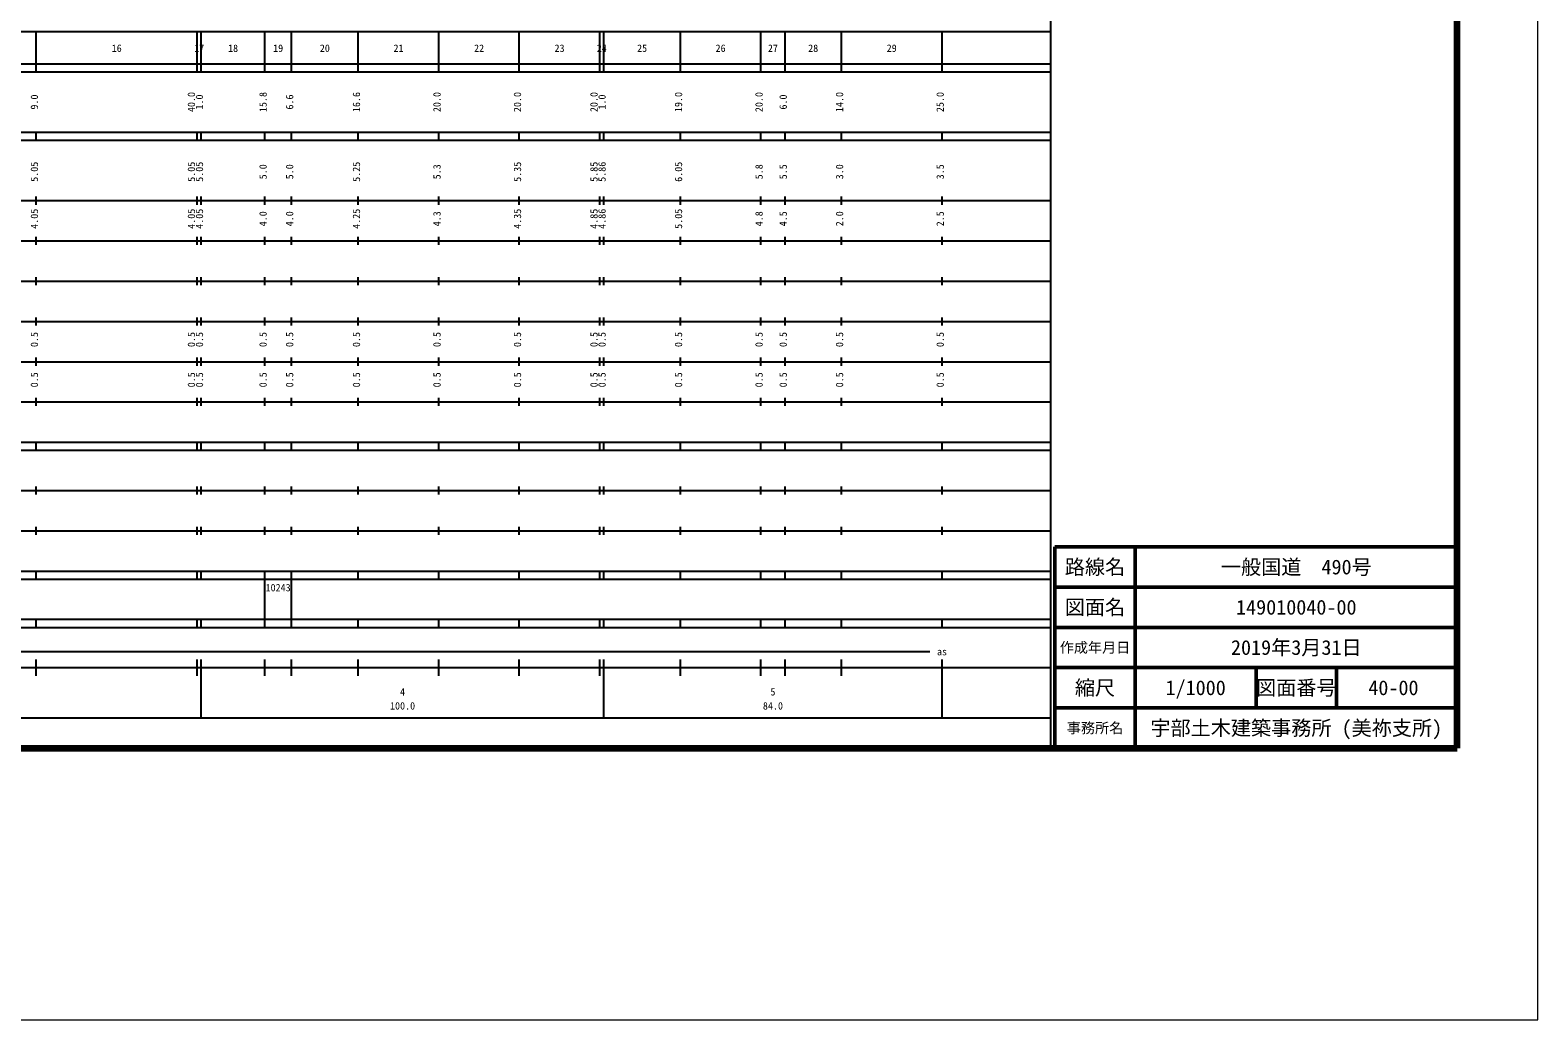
# Model space of a CAD drawing. Units: millimetres on the paper, enlarged 1000 times. Extents: x 0 to 700000, y -47500 to 447500.
# Drawn here: x 325496 to 700000, y -47500 to 198357 of the extents above; entities that cross this region are included whole.
import ezdxf
from ezdxf.enums import TextEntityAlignment as Align

# ---------------------------------------------------------------- set-up
doc = ezdxf.new("R2010")
doc.units = ezdxf.units.MM
doc.header["$LTSCALE"] = 1000
doc.layers.add('作業レイヤ1', color=7, linetype='Continuous', lineweight=13)
doc.layers.add('作業ﾚｲﾔ1', color=7, linetype='Continuous', lineweight=25)
doc.styles.add('ＭＳ ゴシック', font='')
doc.styles.get('ＭＳ ゴシック').set_extended_font_data('MS Gothic')

msp = doc.modelspace()

# ---------------------------------------------------------------- linework, layer by layer
at = {"layer": '作業レイヤ1'}
msp.add_lwpolyline([(0, -47500), (700000, -47500), (700000, 447500), (0, 447500)], close=True, dxfattribs=at)
at = {"layer": '作業ﾚｲﾔ1', "lineweight": 140}
for p, q in [((680000, 20000), (680000, 380000)), ((40000, 20000), (680000, 20000))]:
    msp.add_line(p, q, dxfattribs=at)
at = {"layer": '作業ﾚｲﾔ1'}
for p, q in [((579000, 20000), (579000, 370000)), ((68000, 198000), (579000, 198000)), ((327000, 188000), (327000, 198000)), ((367000, 188000), (367000, 198000)), ((368000, 188000), (368000, 198000)), ((383800, 188000), (383800, 198000)), ((390400, 188000), (390400, 198000)), ((407000, 188000), (407000, 198000)), ((427000, 188000), (427000, 198000)), ((447000, 188000), (447000, 198000)), ((467000, 188000), (467000, 198000)), ((468000, 188000), (468000, 198000)), ((487000, 188000), (487000, 198000)), ((507000, 188000), (507000, 198000)), ((513000, 188000), (513000, 198000)), ((527000, 188000), (527000, 198000)), ((552000, 188000), (552000, 198000)), ((40000, 190000), (579000, 190000)), ((40000, 188000), (579000, 188000)), ((40000, 173000), (579000, 173000)), ((327000, 171000), (327000, 173000)), ((367000, 171000), (367000, 173000)), ((368000, 171000), (368000, 173000)), ((383800, 171000), (383800, 173000)), ((390400, 171000), (390400, 173000)), ((407000, 171000), (407000, 173000)), ((427000, 171000), (427000, 173000)), ((447000, 171000), (447000, 173000)), ((467000, 171000), (467000, 173000)), ((468000, 171000), (468000, 173000)), ((487000, 171000), (487000, 173000)), ((507000, 171000), (507000, 173000)), ((513000, 171000), (513000, 173000)), ((527000, 171000), (527000, 173000)), ((552000, 171000), (552000, 173000)), ((40000, 171000), (579000, 171000)), ((40000, 156000), (579000, 156000)), ((327000, 155000), (327000, 157000)), ((367000, 155000), (367000, 157000)), ((368000, 155000), (368000, 157000)), ((383800, 155000), (383800, 157000)), ((390400, 155000), (390400, 157000)), ((407000, 155000), (407000, 157000)), ((427000, 155000), (427000, 157000)), ((447000, 155000), (447000, 157000)), ((467000, 155000), (467000, 157000)), ((468000, 155000), (468000, 157000)), ((487000, 155000), (487000, 157000)), ((507000, 155000), (507000, 157000)), ((513000, 155000), (513000, 157000)), ((527000, 155000), (527000, 157000)), ((552000, 155000), (552000, 157000)), ((327000, 145000), (327000, 147000)), ((367000, 145000), (367000, 147000)), ((368000, 145000), (368000, 147000)), ((383800, 145000), (383800, 147000)), ((390400, 145000), (390400, 147000)), ((407000, 145000), (407000, 147000)), ((427000, 145000), (427000, 147000)), ((447000, 145000), (447000, 147000)), ((467000, 145000), (467000, 147000)), ((468000, 145000), (468000, 147000)), ((487000, 145000), (487000, 147000)), ((507000, 145000), (507000, 147000)), ((513000, 145000), (513000, 147000)), ((527000, 145000), (527000, 147000)), ((552000, 145000), (552000, 147000)), ((46000, 146000), (579000, 146000)), ((52000, 136000), (579000, 136000)), ((327000, 135000), (327000, 137000)), ((367000, 135000), (367000, 137000)), ((368000, 135000), (368000, 137000)), ((383800, 135000), (383800, 137000)), ((390400, 135000), (390400, 137000)), ((407000, 135000), (407000, 137000)), ((427000, 135000), (427000, 137000)), ((447000, 135000), (447000, 137000)), ((467000, 135000), (467000, 137000)), ((468000, 135000), (468000, 137000)), ((487000, 135000), (487000, 137000)), ((507000, 135000), (507000, 137000)), ((513000, 135000), (513000, 137000)), ((527000, 135000), (527000, 137000)), ((552000, 135000), (552000, 137000)), ((46000, 126000), (579000, 126000)), ((327000, 125000), (327000, 127000)), ((367000, 125000), (367000, 127000)), ((368000, 125000), (368000, 127000)), ((383800, 125000), (383800, 127000)), ((390400, 125000), (390400, 127000)), ((407000, 125000), (407000, 127000)), ((427000, 125000), (427000, 127000)), ((447000, 125000), (447000, 127000)), ((467000, 125000), (467000, 127000)), ((468000, 125000), (468000, 127000)), ((487000, 125000), (487000, 127000)), ((507000, 125000), (507000, 127000)), ((513000, 125000), (513000, 127000)), ((527000, 125000), (527000, 127000)), ((552000, 125000), (552000, 127000)), ((327000, 115000), (327000, 117000)), ((367000, 115000), (367000, 117000)), ((368000, 115000), (368000, 117000)), ((383800, 115000), (383800, 117000)), ((390400, 115000), (390400, 117000)), ((407000, 115000), (407000, 117000)), ((427000, 115000), (427000, 117000)), ((447000, 115000), (447000, 117000)), ((467000, 115000), (467000, 117000)), ((468000, 115000), (468000, 117000)), ((487000, 115000), (487000, 117000)), ((507000, 115000), (507000, 117000)), ((513000, 115000), (513000, 117000)), ((527000, 115000), (527000, 117000)), ((552000, 115000), (552000, 117000)), ((52000, 116000), (579000, 116000)), ((46000, 106000), (579000, 106000)), ((327000, 105000), (327000, 107000)), ((367000, 105000), (367000, 107000)), ((368000, 105000), (368000, 107000)), ((383800, 105000), (383800, 107000)), ((390400, 105000), (390400, 107000)), ((407000, 105000), (407000, 107000)), ((427000, 105000), (427000, 107000)), ((447000, 105000), (447000, 107000)), ((467000, 105000), (467000, 107000)), ((468000, 105000), (468000, 107000)), ((487000, 105000), (487000, 107000)), ((507000, 105000), (507000, 107000)), ((513000, 105000), (513000, 107000)), ((527000, 105000), (527000, 107000)), ((552000, 105000), (552000, 107000)), ((40000, 96000), (579000, 96000)), ((40000, 94000), (579000, 94000)), ((327000, 94000), (327000, 96000)), ((367000, 94000), (367000, 96000)), ((368000, 94000), (368000, 96000)), ((383800, 94000), (383800, 96000)), ((390400, 94000), (390400, 96000)), ((407000, 94000), (407000, 96000)), ((427000, 94000), (427000, 96000)), ((447000, 94000), (447000, 96000)), ((467000, 94000), (467000, 96000)), ((468000, 94000), (468000, 96000)), ((487000, 94000), (487000, 96000)), ((507000, 94000), (507000, 96000)), ((513000, 94000), (513000, 96000)), ((527000, 94000), (527000, 96000)), ((552000, 94000), (552000, 96000)), ((49000, 84000), (579000, 84000)), ((327000, 83000), (327000, 85000)), ((367000, 83000), (367000, 85000)), ((368000, 83000), (368000, 85000)), ((383800, 83000), (383800, 85000)), ((390400, 83000), (390400, 85000)), ((407000, 83000), (407000, 85000)), ((427000, 83000), (427000, 85000)), ((447000, 83000), (447000, 85000)), ((467000, 83000), (467000, 85000)), ((468000, 83000), (468000, 85000)), ((487000, 83000), (487000, 85000)), ((507000, 83000), (507000, 85000)), ((513000, 83000), (513000, 85000)), ((527000, 83000), (527000, 85000)), ((552000, 83000), (552000, 85000)), ((327000, 73000), (327000, 75000)), ((367000, 73000), (367000, 75000)), ((368000, 73000), (368000, 75000)), ((383800, 73000), (383800, 75000)), ((390400, 73000), (390400, 75000)), ((407000, 73000), (407000, 75000)), ((427000, 73000), (427000, 75000)), ((447000, 73000), (447000, 75000)), ((467000, 73000), (467000, 75000)), ((468000, 73000), (468000, 75000)), ((487000, 73000), (487000, 75000)), ((507000, 73000), (507000, 75000)), ((513000, 73000), (513000, 75000)), ((527000, 73000), (527000, 75000)), ((552000, 73000), (552000, 75000)), ((40000, 74000), (579000, 74000)), ((40000, 64000), (579000, 64000)), ((327000, 62000), (327000, 64000)), ((367000, 62000), (367000, 64000)), ((368000, 62000), (368000, 64000)), ((383800, 62000), (383800, 64000)), ((390400, 62000), (390400, 64000)), ((407000, 62000), (407000, 64000)), ((427000, 62000), (427000, 64000)), ((447000, 62000), (447000, 64000)), ((467000, 62000), (467000, 64000)), ((468000, 62000), (468000, 64000)), ((487000, 62000), (487000, 64000)), ((507000, 62000), (507000, 64000)), ((513000, 62000), (513000, 64000)), ((527000, 62000), (527000, 64000)), ((552000, 62000), (552000, 64000)), ((40000, 62000), (579000, 62000)), ((383800, 52000), (383800, 62000)), ((390400, 52000), (390400, 62000)), ((40000, 52000), (579000, 52000)), ((40000, 50000), (579000, 50000)), ((327000, 50000), (327000, 52000)), ((367000, 50000), (367000, 52000)), ((368000, 50000), (368000, 52000)), ((383800, 50000), (383800, 52000)), ((390400, 50000), (390400, 52000)), ((407000, 50000), (407000, 52000)), ((427000, 50000), (427000, 52000)), ((447000, 50000), (447000, 52000)), ((467000, 50000), (467000, 52000)), ((468000, 50000), (468000, 52000)), ((487000, 50000), (487000, 52000)), ((507000, 50000), (507000, 52000)), ((513000, 50000), (513000, 52000)), ((527000, 50000), (527000, 52000)), ((552000, 50000), (552000, 52000)), ((71000, 44000), (549000, 44000)), ((327000, 38000), (327000, 42000)), ((367000, 38000), (367000, 42000)), ((368000, 27500), (368000, 42000)), ((383800, 38000), (383800, 42000)), ((390400, 38000), (390400, 42000)), ((407000, 38000), (407000, 42000)), ((427000, 38000), (427000, 42000)), ((447000, 38000), (447000, 42000)), ((467000, 38000), (467000, 42000)), ((468000, 27500), (468000, 42000)), ((487000, 38000), (487000, 42000)), ((507000, 38000), (507000, 42000)), ((513000, 38000), (513000, 42000)), ((527000, 38000), (527000, 42000)), ((552000, 27500), (552000, 42000)), ((40000, 40000), (579000, 40000)), ((68000, 27500), (579000, 27500))]:
    msp.add_line(p, q, dxfattribs=at)
at = {"layer": '作業ﾚｲﾔ1', "lineweight": 50}
for p, q in [((680000, 70000), (580000, 70000)), ((580000, 70000), (580000, 20000)), ((600000, 70000), (600000, 20000)), ((680000, 60000), (580000, 60000)), ((680000, 50000), (580000, 50000)), ((680000, 40000), (580000, 40000)), ((630000, 40000), (630000, 30000)), ((650000, 40000), (650000, 30000)), ((680000, 30000), (580000, 30000))]:
    msp.add_line(p, q, dxfattribs=at)

# ---------------------------------------------------------------- texts
at = {"layer": '作業ﾚｲﾔ1', "style": 'ＭＳ ゴシック'}
for s, p in [('16', (347000, 192405)), ('18', (375900, 192405)), ('19', (387100, 192405)), ('20', (398700, 192405)), ('21', (417000, 192405)), ('22', (437000, 192405)), ('23', (457000, 192405)), ('24', (467500, 192405)), ('25', (477500, 192405)), ('26', (497000, 192405)), ('27', (510000, 192405)), ('28', (520000, 192405)), ('29', (539500, 192405)), ('17', (367500, 192405)), ('as', (552000, 42500)), ('4', (418000, 32523)), ('5', (510000, 32523)), ('100.0', (418000, 29033)), ('84.0', (510000, 29033))]:
    msp.add_text(s, height=1833, dxfattribs=at).set_placement(p, align=Align.BOTTOM_CENTER)
for s, p in [('9.0', (328000, 180500)), ('40.0', (367000, 180500)), ('1.0', (369000, 180500)), ('15.8', (384800, 180500)), ('6.6', (391400, 180500)), ('16.6', (408000, 180500)), ('20.0', (428000, 180500)), ('20.0', (448000, 180500)), ('20.0', (467000, 180500)), ('1.0', (469000, 180500)), ('19.0', (488000, 180500)), ('20.0', (508000, 180500)), ('6.0', (514000, 180500)), ('14.0', (528000, 180500)), ('25.0', (553000, 180500)), ('5.05', (328000, 163174)), ('5.05', (367000, 163174)), ('5.05', (369000, 163174)), ('5.0', (384800, 163174)), ('5.0', (391400, 163174)), ('5.25', (408000, 163174)), ('5.3', (428000, 163174)), ('5.35', (448000, 163174)), ('5.85', (467000, 163174)), ('5.86', (469000, 163174)), ('6.05', (488000, 163174)), ('5.8', (508000, 163174)), ('5.5', (514000, 163174)), ('3.0', (528000, 163174)), ('3.5', (553000, 163174)), ('4.05', (328000, 151500)), ('4.05', (367000, 151500)), ('4.05', (369000, 151500)), ('4.25', (408000, 151500)), ('4.35', (448000, 151500)), ('4.85', (467000, 151500)), ('4.86', (469000, 151500)), ('5.05', (488000, 151500)), ('4.0', (384800, 151500)), ('4.0', (391400, 151500)), ('4.3', (428000, 151500)), ('4.8', (508000, 151500)), ('4.5', (514000, 151500)), ('2.0', (528000, 151500)), ('2.5', (553000, 151500)), ('0.5', (328000, 121500)), ('0.5', (367000, 121500)), ('0.5', (369000, 121500)), ('0.5', (384800, 121500)), ('0.5', (391400, 121500)), ('0.5', (408000, 121500)), ('0.5', (428000, 121500)), ('0.5', (448000, 121500)), ('0.5', (467000, 121500)), ('0.5', (469000, 121500)), ('0.5', (488000, 121500)), ('0.5', (508000, 121500)), ('0.5', (514000, 121500)), ('0.5', (528000, 121500)), ('0.5', (553000, 121500)), ('0.5', (328000, 111500)), ('0.5', (367000, 111500)), ('0.5', (369000, 111500)), ('0.5', (384800, 111500)), ('0.5', (391400, 111500)), ('0.5', (408000, 111500)), ('0.5', (428000, 111500)), ('0.5', (448000, 111500)), ('0.5', (467000, 111500)), ('0.5', (469000, 111500)), ('0.5', (488000, 111500)), ('0.5', (508000, 111500)), ('0.5', (514000, 111500)), ('0.5', (528000, 111500)), ('0.5', (553000, 111500))]:
    msp.add_text(s, height=1833, rotation=90, dxfattribs=at).set_placement(p, align=Align.BOTTOM_CENTER)
for s, height, p in [('路線名', 3666, (590000, 65000)), ('路線名', 3666, (590000, 65000)), ('一般国道\u3000490号', 3666, (640000, 65000)), ('図面名', 3666, (590000, 55000)), ('図面名', 3666, (590000, 55000)), ('149010040-00', 3666, (640000, 55000)), ('作成年月日', 2566, (590000, 45000)), ('作成年月日', 2566, (590000, 45000)), ('2019年3月31日', 3666, (640000, 45000)), ('縮尺', 3666, (590000, 35000)), ('縮尺', 3666, (590000, 35000)), ('1/1000', 3666, (615000, 35000)), ('図面番号', 3666, (640000, 35000)), ('図面番号', 3666, (640000, 35000)), ('40-00', 3666, (664125, 35000)), ('事務所名', 2566, (590000, 25000)), ('事務所名', 2566, (590000, 25000)), ('宇部土木建築事務所 (美祢支所)', 3666, (640000, 25000))]:
    msp.add_text(s, height=height, dxfattribs=at).set_placement(p, align=Align.MIDDLE_CENTER)
msp.add_text('10243', height=1833, dxfattribs=at).set_placement((383975, 58405), align=Align.BOTTOM_LEFT)

doc.saveas('drawing.dxf')
